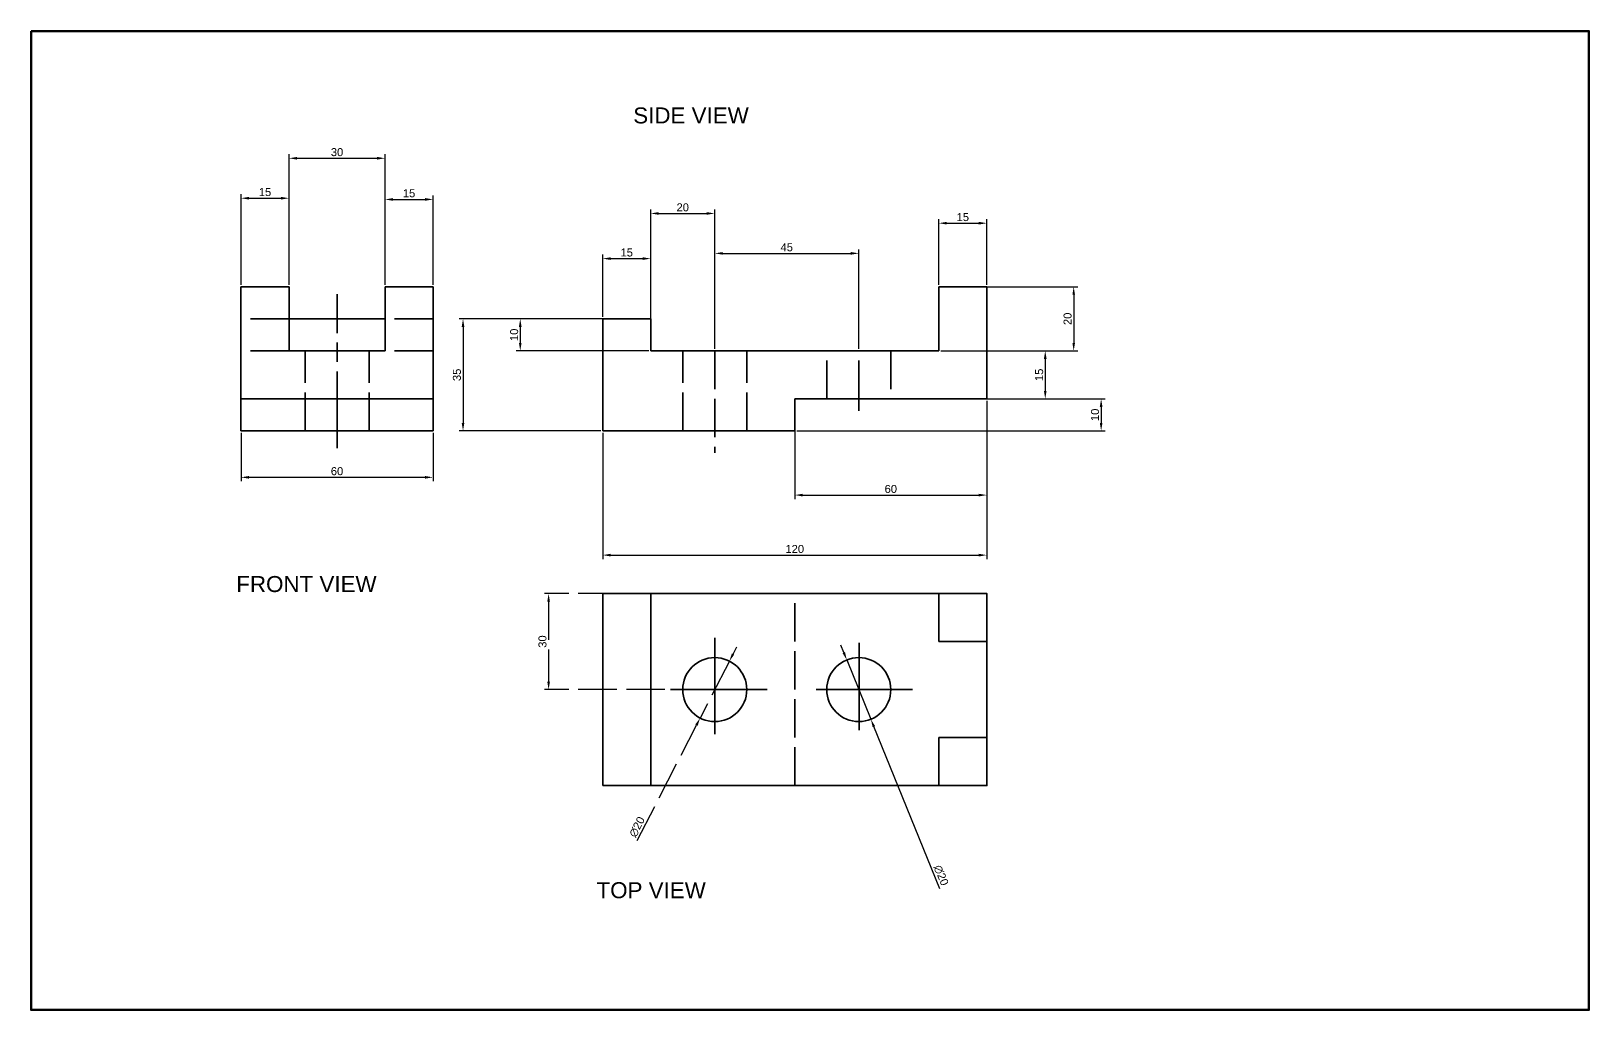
# Model space of a CAD drawing. Header units: millimetres. Extents: x 2797 to 3816, y 4625 to 5188.
# Drawn here: x 2797.1 to 3283.8, y 4625.4 to 4931.2 of the extents above; entities that cross this region are included whole.
import ezdxf

# ---------------------------------------------------------------- set-up
doc = ezdxf.new("R2010")
doc.units = ezdxf.units.MM
doc.linetypes.add('ACAD_ISO02W100', pattern=[15, 12, -3])
doc.linetypes.add('ACAD_ISO08W100', pattern=[36, 24, -3, 6, -3])
doc.layers.get('0').update_dxf_attribs({"lineweight": 35})
doc.layers.add('rectangle', color=7, linetype='Continuous', lineweight=50)
doc.styles.get("Standard").update_dxf_attribs({"font": 'arial.ttf'})
doc.dimstyles.new('ISO-25', dxfattribs={"dimtxt": 2.5, "dimasz": 2.5, "dimexe": 1.25, "dimexo": 0.625, "dimtad": 1, "dimtxsty": 'Standard', "dimcen": 2.5, "dimclrd": 6, "dimclre": 160, "dimadec": 0, "dimazin": 0, "dimtfac": 1, "dimtmove": 0, "dimatfit": 3, "dimfxl": 1, "dimarcsym": 0})

# ---------------------------------------------------------------- blocks, each defined once
blk = doc.blocks.new('*D1')
at = {"color": 6, "lineweight": -2, "transparency": 16777216}
for p, q in [((3051, 4737.05), (3050.06, 4739.37)), ((3051.94, 4734.74), (3059.47, 4716.21)), ((3081.01, 4663.2), (3060.41, 4713.89))]:
    blk.add_line(p, q, dxfattribs=at)
at = {"color": 6, "lineweight": 35, "transparency": 16777216}
for points in [[(3051.39, 4737.21), (3050.61, 4736.9), (3051.94, 4734.74)], [(3060.8, 4714.05), (3060.02, 4713.74), (3059.47, 4716.21)]]:
    blk.add_solid(points, dxfattribs=at)
at = {"layer": 'Defpoints', "color": 0, "lineweight": 35, "transparency": 16777216}
for p in [(3051.94, 4734.74), (3059.47, 4716.21)]:
    blk.add_point(p, dxfattribs=at)
at = {"color": 0, "transparency": 16777216, "insert": (3081.41, 4667.44), "char_height": 2.5, "attachment_point": 5, "rotation": 292.1133}
blk.add_mtext('∅20', dxfattribs=at)
blk = doc.blocks.new('*D2')
at = {"color": 160, "lineweight": -2, "transparency": 16777216}
for p, q in [((2862.7, 4805.68), (2862.7, 4790.54)), ((2922.7, 4805.68), (2922.7, 4790.54))]:
    blk.add_line(p, q, dxfattribs=at)
at = {"color": 6, "lineweight": -2, "transparency": 16777216}
blk.add_line((2865.2, 4791.79), (2920.2, 4791.79), dxfattribs=at)
at = {"color": 6, "lineweight": 35, "transparency": 16777216}
for points in [[(2865.2, 4792.2), (2865.2, 4791.37), (2862.7, 4791.79)], [(2920.2, 4792.2), (2920.2, 4791.37), (2922.7, 4791.79)]]:
    blk.add_solid(points, dxfattribs=at)
at = {"layer": 'Defpoints', "color": 0, "lineweight": 35, "transparency": 16777216}
for p in [(2862.7, 4806.31), (2922.7, 4806.31), (2922.7, 4791.79)]:
    blk.add_point(p, dxfattribs=at)
at = {"color": 0, "transparency": 16777216, "insert": (2892.7, 4793.69), "char_height": 2.5, "attachment_point": 5}
blk.add_mtext('60', dxfattribs=at)
blk = doc.blocks.new('*D3')
at = {"color": 160, "lineweight": -2, "transparency": 16777216}
for p, q in [((3081.33, 4851.31), (3124.09, 4851.31)), ((3081.33, 4831.31), (3124.09, 4831.31))]:
    blk.add_line(p, q, dxfattribs=at)
at = {"color": 6, "lineweight": -2, "transparency": 16777216}
blk.add_line((3122.84, 4848.81), (3122.84, 4833.81), dxfattribs=at)
at = {"color": 6, "lineweight": 35, "transparency": 16777216}
for points in [[(3122.43, 4848.81), (3123.26, 4848.81), (3122.84, 4851.31)], [(3122.43, 4833.81), (3123.26, 4833.81), (3122.84, 4831.31)]]:
    blk.add_solid(points, dxfattribs=at)
at = {"layer": 'Defpoints', "color": 0, "lineweight": 35, "transparency": 16777216}
for p in [(3080.7, 4851.31), (3080.7, 4831.31), (3122.84, 4831.31)]:
    blk.add_point(p, dxfattribs=at)
at = {"color": 0, "transparency": 16777216, "insert": (3120.94, 4841.31), "char_height": 2.5, "attachment_point": 5, "rotation": 90}
blk.add_mtext('20', dxfattribs=at)
blk = doc.blocks.new('*D4')
at = {"color": 160, "lineweight": -2, "transparency": 16777216}
for p, q in [((3080.7, 4851.93), (3080.7, 4872.44)), ((3095.7, 4851.93), (3095.7, 4872.44))]:
    blk.add_line(p, q, dxfattribs=at)
at = {"color": 6, "lineweight": -2, "transparency": 16777216}
blk.add_line((3083.2, 4871.19), (3093.2, 4871.19), dxfattribs=at)
at = {"color": 6, "lineweight": 35, "transparency": 16777216}
for points in [[(3083.2, 4871.61), (3083.2, 4870.77), (3080.7, 4871.19)], [(3093.2, 4871.61), (3093.2, 4870.77), (3095.7, 4871.19)]]:
    blk.add_solid(points, dxfattribs=at)
at = {"layer": 'Defpoints', "color": 0, "lineweight": 35, "transparency": 16777216}
for p in [(3095.7, 4871.19), (3080.7, 4851.31), (3095.7, 4851.31)]:
    blk.add_point(p, dxfattribs=at)
at = {"color": 0, "transparency": 16777216, "insert": (3088.2, 4873.09), "char_height": 2.5, "attachment_point": 5}
blk.add_mtext('15', dxfattribs=at)
blk = doc.blocks.new('*D5')
at = {"color": 160, "lineweight": -2, "transparency": 16777216}
for p, q in [((3081.33, 4831.31), (3115.2, 4831.31)), ((3081.33, 4816.31), (3115.2, 4816.31))]:
    blk.add_line(p, q, dxfattribs=at)
at = {"color": 6, "lineweight": -2, "transparency": 16777216}
blk.add_line((3113.95, 4828.81), (3113.95, 4818.81), dxfattribs=at)
at = {"color": 6, "lineweight": 35, "transparency": 16777216}
for points in [[(3113.53, 4828.81), (3114.36, 4828.81), (3113.95, 4831.31)], [(3113.53, 4818.81), (3114.36, 4818.81), (3113.95, 4816.31)]]:
    blk.add_solid(points, dxfattribs=at)
at = {"layer": 'Defpoints', "color": 0, "lineweight": 35, "transparency": 16777216}
for p in [(3080.7, 4831.31), (3080.7, 4816.31), (3113.95, 4816.31)]:
    blk.add_point(p, dxfattribs=at)
at = {"color": 0, "transparency": 16777216, "insert": (3112.05, 4823.81), "char_height": 2.5, "attachment_point": 5, "rotation": 90}
blk.add_mtext('15', dxfattribs=at)
blk = doc.blocks.new('*D6')
at = {"color": 160, "lineweight": -2, "transparency": 16777216}
for p, q in [((3036.33, 4816.31), (3132.66, 4816.31)), ((3036.33, 4806.31), (3132.66, 4806.31))]:
    blk.add_line(p, q, dxfattribs=at)
at = {"color": 6, "lineweight": -2, "transparency": 16777216}
blk.add_line((3131.41, 4813.81), (3131.41, 4808.81), dxfattribs=at)
at = {"color": 6, "lineweight": 35, "transparency": 16777216}
for points in [[(3130.99, 4813.81), (3131.83, 4813.81), (3131.41, 4816.31)], [(3130.99, 4808.81), (3131.83, 4808.81), (3131.41, 4806.31)]]:
    blk.add_solid(points, dxfattribs=at)
at = {"layer": 'Defpoints', "color": 0, "lineweight": 35, "transparency": 16777216}
for p in [(3035.7, 4816.31), (3035.7, 4806.31), (3131.41, 4806.31)]:
    blk.add_point(p, dxfattribs=at)
at = {"color": 0, "transparency": 16777216, "insert": (3129.51, 4811.31), "char_height": 2.5, "attachment_point": 5, "rotation": 90}
blk.add_mtext('10', dxfattribs=at)
blk = doc.blocks.new('*D7')
at = {"color": 160, "lineweight": -2, "transparency": 16777216}
for p, q in [((2990.08, 4841.31), (2948.69, 4841.31)), ((2990.08, 4831.31), (2948.69, 4831.31))]:
    blk.add_line(p, q, dxfattribs=at)
at = {"color": 6, "lineweight": -2, "transparency": 16777216}
blk.add_line((2949.94, 4838.81), (2949.94, 4833.81), dxfattribs=at)
at = {"color": 6, "lineweight": 35, "transparency": 16777216}
for points in [[(2949.53, 4838.81), (2950.36, 4838.81), (2949.94, 4841.31)], [(2949.53, 4833.81), (2950.36, 4833.81), (2949.94, 4831.31)]]:
    blk.add_solid(points, dxfattribs=at)
at = {"layer": 'Defpoints', "color": 0, "lineweight": 35, "transparency": 16777216}
for p in [(2990.7, 4841.31), (2949.94, 4831.31), (2990.7, 4831.31)]:
    blk.add_point(p, dxfattribs=at)
at = {"color": 0, "transparency": 16777216, "insert": (2948.04, 4836.31), "char_height": 2.5, "attachment_point": 5, "rotation": 90}
blk.add_mtext('10', dxfattribs=at)
blk = doc.blocks.new('*D8')
at = {"color": 160, "lineweight": -2, "transparency": 16777216}
for p, q in [((2975.08, 4841.31), (2930.81, 4841.31)), ((2975.08, 4806.31), (2930.81, 4806.31))]:
    blk.add_line(p, q, dxfattribs=at)
at = {"color": 6, "lineweight": -2, "transparency": 16777216}
blk.add_line((2932.06, 4838.81), (2932.06, 4808.81), dxfattribs=at)
at = {"color": 6, "lineweight": 35, "transparency": 16777216}
for points in [[(2931.64, 4838.81), (2932.48, 4838.81), (2932.06, 4841.31)], [(2931.64, 4808.81), (2932.48, 4808.81), (2932.06, 4806.31)]]:
    blk.add_solid(points, dxfattribs=at)
at = {"layer": 'Defpoints', "color": 0, "lineweight": 35, "transparency": 16777216}
for p in [(2975.7, 4841.31), (2932.06, 4806.31), (2975.7, 4806.31)]:
    blk.add_point(p, dxfattribs=at)
at = {"color": 0, "transparency": 16777216, "insert": (2930.16, 4823.81), "char_height": 2.5, "attachment_point": 5, "rotation": 90}
blk.add_mtext('35', dxfattribs=at)
blk = doc.blocks.new('*D9')
at = {"color": 160, "lineweight": -2, "transparency": 16777216}
for p, q in [((2975.7, 4841.93), (2975.7, 4861.38)), ((2990.7, 4841.93), (2990.7, 4861.38))]:
    blk.add_line(p, q, dxfattribs=at)
at = {"color": 6, "lineweight": -2, "transparency": 16777216}
blk.add_line((2978.2, 4860.13), (2988.2, 4860.13), dxfattribs=at)
at = {"color": 6, "lineweight": 35, "transparency": 16777216}
for points in [[(2978.2, 4860.55), (2978.2, 4859.71), (2975.7, 4860.13)], [(2988.2, 4860.55), (2988.2, 4859.71), (2990.7, 4860.13)]]:
    blk.add_solid(points, dxfattribs=at)
at = {"layer": 'Defpoints', "color": 0, "lineweight": 35, "transparency": 16777216}
for p in [(2990.7, 4860.13), (2975.7, 4841.31), (2990.7, 4841.31)]:
    blk.add_point(p, dxfattribs=at)
at = {"color": 0, "transparency": 16777216, "insert": (2983.2, 4862.03), "char_height": 2.5, "attachment_point": 5}
blk.add_mtext('15', dxfattribs=at)
blk = doc.blocks.new('*D10')
at = {"color": 160, "lineweight": -2, "transparency": 16777216}
for p, q in [((3035.7, 4815.68), (3035.7, 4784.99)), ((3095.7, 4815.68), (3095.7, 4784.99))]:
    blk.add_line(p, q, dxfattribs=at)
at = {"color": 6, "lineweight": -2, "transparency": 16777216}
blk.add_line((3038.2, 4786.24), (3093.2, 4786.24), dxfattribs=at)
at = {"color": 6, "lineweight": 35, "transparency": 16777216}
for points in [[(3038.2, 4786.65), (3038.2, 4785.82), (3035.7, 4786.24)], [(3093.2, 4786.65), (3093.2, 4785.82), (3095.7, 4786.24)]]:
    blk.add_solid(points, dxfattribs=at)
at = {"layer": 'Defpoints', "color": 0, "lineweight": 35, "transparency": 16777216}
for p in [(3035.7, 4816.31), (3095.7, 4816.31), (3095.7, 4786.24)]:
    blk.add_point(p, dxfattribs=at)
at = {"color": 0, "transparency": 16777216, "insert": (3065.7, 4788.14), "char_height": 2.5, "attachment_point": 5}
blk.add_mtext('60', dxfattribs=at)
blk = doc.blocks.new('*D11')
at = {"color": 160, "lineweight": -2, "transparency": 16777216}
for p, q in [((2975.7, 4805.68), (2975.7, 4766.24)), ((3095.7, 4805.68), (3095.7, 4766.24))]:
    blk.add_line(p, q, dxfattribs=at)
at = {"color": 6, "lineweight": -2, "transparency": 16777216}
blk.add_line((2978.2, 4767.49), (3093.2, 4767.49), dxfattribs=at)
at = {"color": 6, "lineweight": 35, "transparency": 16777216}
for points in [[(2978.2, 4767.9), (2978.2, 4767.07), (2975.7, 4767.49)], [(3093.2, 4767.9), (3093.2, 4767.07), (3095.7, 4767.49)]]:
    blk.add_solid(points, dxfattribs=at)
at = {"layer": 'Defpoints', "color": 0, "lineweight": 35, "transparency": 16777216}
for p in [(2975.7, 4806.31), (3095.7, 4806.31), (3095.7, 4767.49)]:
    blk.add_point(p, dxfattribs=at)
at = {"color": 0, "transparency": 16777216, "insert": (3035.7, 4769.39), "char_height": 2.5, "attachment_point": 5}
blk.add_mtext('120', dxfattribs=at)
blk = doc.blocks.new('*D12')
at = {"color": 160, "lineweight": -2, "transparency": 16777216}
for p, q in [((2862.7, 4851.93), (2862.7, 4880.25)), ((2877.7, 4851.93), (2877.7, 4880.25))]:
    blk.add_line(p, q, dxfattribs=at)
at = {"color": 6, "lineweight": -2, "transparency": 16777216}
blk.add_line((2865.2, 4879), (2875.2, 4879), dxfattribs=at)
at = {"color": 6, "lineweight": 35, "transparency": 16777216}
for points in [[(2865.2, 4879.42), (2865.2, 4878.58), (2862.7, 4879)], [(2875.2, 4879.42), (2875.2, 4878.58), (2877.7, 4879)]]:
    blk.add_solid(points, dxfattribs=at)
at = {"layer": 'Defpoints', "color": 0, "lineweight": 35, "transparency": 16777216}
for p in [(2877.7, 4879), (2862.7, 4851.31), (2877.7, 4851.31)]:
    blk.add_point(p, dxfattribs=at)
at = {"color": 0, "transparency": 16777216, "insert": (2870.2, 4880.9), "char_height": 2.5, "attachment_point": 5}
blk.add_mtext('15', dxfattribs=at)
blk = doc.blocks.new('*D13')
at = {"color": 160, "lineweight": -2, "transparency": 16777216}
for p, q in [((2907.7, 4851.93), (2907.7, 4879.87)), ((2922.7, 4851.93), (2922.7, 4879.87))]:
    blk.add_line(p, q, dxfattribs=at)
at = {"color": 6, "lineweight": -2, "transparency": 16777216}
blk.add_line((2910.2, 4878.62), (2920.2, 4878.62), dxfattribs=at)
at = {"color": 6, "lineweight": 35, "transparency": 16777216}
for points in [[(2910.2, 4879.04), (2910.2, 4878.2), (2907.7, 4878.62)], [(2920.2, 4879.04), (2920.2, 4878.2), (2922.7, 4878.62)]]:
    blk.add_solid(points, dxfattribs=at)
at = {"layer": 'Defpoints', "color": 0, "lineweight": 35, "transparency": 16777216}
for p in [(2922.7, 4878.62), (2907.7, 4851.31), (2922.7, 4851.31)]:
    blk.add_point(p, dxfattribs=at)
at = {"color": 0, "transparency": 16777216, "insert": (2915.2, 4880.52), "char_height": 2.5, "attachment_point": 5}
blk.add_mtext('15', dxfattribs=at)
blk = doc.blocks.new('*D14')
at = {"color": 160, "lineweight": -2, "transparency": 16777216}
for p, q in [((2877.7, 4851.93), (2877.7, 4892.73)), ((2907.7, 4851.93), (2907.7, 4892.73))]:
    blk.add_line(p, q, dxfattribs=at)
at = {"color": 6, "lineweight": -2, "transparency": 16777216}
blk.add_line((2880.2, 4891.48), (2905.2, 4891.48), dxfattribs=at)
at = {"color": 6, "lineweight": 35, "transparency": 16777216}
for points in [[(2880.2, 4891.9), (2880.2, 4891.06), (2877.7, 4891.48)], [(2905.2, 4891.9), (2905.2, 4891.06), (2907.7, 4891.48)]]:
    blk.add_solid(points, dxfattribs=at)
at = {"layer": 'Defpoints', "color": 0, "lineweight": 35, "transparency": 16777216}
for p in [(2907.7, 4891.48), (2877.7, 4851.31), (2907.7, 4851.31)]:
    blk.add_point(p, dxfattribs=at)
at = {"color": 0, "transparency": 16777216, "insert": (2892.7, 4893.38), "char_height": 2.5, "attachment_point": 5}
blk.add_mtext('30', dxfattribs=at)
blk = doc.blocks.new('*D15')
at = {"color": 160, "linetype": 'ACAD_ISO02W100', "lineweight": -2, "transparency": 16777216}
for p, q in [((3010.08, 4755.47), (2957.55, 4755.47)), ((3010.08, 4725.47), (2957.55, 4725.47))]:
    blk.add_line(p, q, dxfattribs=at)
at = {"color": 6, "linetype": 'ACAD_ISO02W100', "lineweight": -2, "transparency": 16777216}
blk.add_line((2958.8, 4752.97), (2958.8, 4727.97), dxfattribs=at)
at = {"color": 6, "linetype": 'ACAD_ISO02W100', "lineweight": 35, "transparency": 16777216}
for points in [[(2958.38, 4752.97), (2959.21, 4752.97), (2958.8, 4755.47)], [(2958.38, 4727.97), (2959.21, 4727.97), (2958.8, 4725.47)]]:
    blk.add_solid(points, dxfattribs=at)
at = {"layer": 'Defpoints', "color": 0, "linetype": 'ACAD_ISO02W100', "lineweight": 35, "transparency": 16777216}
for p in [(3010.7, 4755.47), (2958.8, 4725.47), (3010.7, 4725.47)]:
    blk.add_point(p, dxfattribs=at)
at = {"color": 0, "linetype": 'ACAD_ISO02W100', "transparency": 16777216, "insert": (2956.89, 4740.47), "char_height": 2.5, "attachment_point": 5, "rotation": 90}
blk.add_mtext('30', dxfattribs=at)
blk = doc.blocks.new('*D16')
at = {"color": 6, "linetype": 'ACAD_ISO02W100', "lineweight": -2, "transparency": 16777216}
for p, q in [((3016.42, 4736.59), (3017.56, 4738.81)), ((3015.28, 4734.37), (3006.13, 4716.58)), ((2986.46, 4678.3), (3004.99, 4714.36))]:
    blk.add_line(p, q, dxfattribs=at)
at = {"color": 6, "linetype": 'ACAD_ISO02W100', "lineweight": 35, "transparency": 16777216}
for points in [[(3016.05, 4736.78), (3016.79, 4736.4), (3015.28, 4734.37)], [(3004.62, 4714.55), (3005.36, 4714.16), (3006.13, 4716.58)]]:
    blk.add_solid(points, dxfattribs=at)
at = {"layer": 'Defpoints', "color": 0, "linetype": 'ACAD_ISO02W100', "lineweight": 35, "transparency": 16777216}
for p in [(3015.28, 4734.37), (3006.13, 4716.58)]:
    blk.add_point(p, dxfattribs=at)
at = {"color": 0, "linetype": 'ACAD_ISO02W100', "transparency": 16777216, "insert": (2986.43, 4682.56), "char_height": 2.5, "attachment_point": 5, "rotation": 62.7958}
blk.add_mtext('∅20', dxfattribs=at)
blk = doc.blocks.new('*D17')
at = {"color": 160, "linetype": 'ByBlock', "lineweight": -2, "transparency": 16777216}
for p, q in [((2990.7, 4831.93), (2990.7, 4875.49)), ((3010.7, 4831.93), (3010.7, 4875.49))]:
    blk.add_line(p, q, dxfattribs=at)
at = {"color": 6, "linetype": 'ByBlock', "lineweight": -2, "transparency": 16777216}
blk.add_line((2993.2, 4874.24), (3008.2, 4874.24), dxfattribs=at)
at = {"color": 6, "linetype": 'ByBlock', "lineweight": 35, "transparency": 16777216}
for points in [[(2993.2, 4874.65), (2993.2, 4873.82), (2990.7, 4874.24)], [(3008.2, 4874.65), (3008.2, 4873.82), (3010.7, 4874.24)]]:
    blk.add_solid(points, dxfattribs=at)
at = {"layer": 'Defpoints', "color": 0, "linetype": 'ByBlock', "lineweight": 35, "transparency": 16777216}
for p in [(3010.7, 4874.24), (2990.7, 4831.31), (3010.7, 4831.31)]:
    blk.add_point(p, dxfattribs=at)
at = {"color": 0, "linetype": 'ByBlock', "transparency": 16777216, "insert": (3000.7, 4876.14), "char_height": 2.5, "attachment_point": 5}
blk.add_mtext('20', dxfattribs=at)
blk = doc.blocks.new('*D18')
at = {"color": 160, "linetype": 'ByBlock', "lineweight": -2, "transparency": 16777216}
for p, q in [((3010.7, 4831.93), (3010.7, 4863.02)), ((3055.7, 4831.93), (3055.7, 4863.02))]:
    blk.add_line(p, q, dxfattribs=at)
at = {"color": 6, "linetype": 'ByBlock', "lineweight": -2, "transparency": 16777216}
blk.add_line((3013.2, 4861.77), (3053.2, 4861.77), dxfattribs=at)
at = {"color": 6, "linetype": 'ByBlock', "lineweight": 35, "transparency": 16777216}
for points in [[(3013.2, 4862.18), (3013.2, 4861.35), (3010.7, 4861.77)], [(3053.2, 4862.18), (3053.2, 4861.35), (3055.7, 4861.77)]]:
    blk.add_solid(points, dxfattribs=at)
at = {"layer": 'Defpoints', "color": 0, "linetype": 'ByBlock', "lineweight": 35, "transparency": 16777216}
for p in [(3055.7, 4861.77), (3010.7, 4831.31), (3055.7, 4831.31)]:
    blk.add_point(p, dxfattribs=at)
at = {"color": 0, "linetype": 'ByBlock', "transparency": 16777216, "insert": (3033.2, 4863.66), "char_height": 2.5, "attachment_point": 5}
blk.add_mtext('45', dxfattribs=at)

msp = doc.modelspace()

# ---------------------------------------------------------------- linework, layer by layer
for p, q in [((2862.698, 4806.308), (2862.698, 4851.308)), ((2862.698, 4851.308), (2877.698, 4851.308)), ((2877.698, 4851.308), (2877.698, 4831.308)), ((2907.698, 4831.308), (2907.698, 4851.308)), ((2907.698, 4851.308), (2922.698, 4851.308)), ((2922.698, 4851.308), (2922.698, 4806.308)), ((3080.705, 4831.308), (3080.705, 4851.308)), ((3080.705, 4851.308), (3095.705, 4851.308)), ((3095.705, 4851.308), (3095.705, 4816.308)), ((2877.698, 4841.308), (2907.698, 4841.308)), ((2975.705, 4806.308), (2975.705, 4841.308)), ((2975.705, 4841.308), (2990.705, 4841.308)), ((2990.705, 4841.308), (2990.705, 4831.308)), ((2877.698, 4831.308), (2907.698, 4831.308)), ((2990.705, 4831.308), (3080.705, 4831.308)), ((2862.698, 4816.308), (2922.698, 4816.308)), ((3095.705, 4816.308), (3035.705, 4816.308)), ((3035.705, 4816.308), (3035.705, 4806.308)), ((2922.698, 4806.308), (2862.698, 4806.308)), ((3035.705, 4806.308), (2975.705, 4806.308)), ((2990.705, 4695.473), (2990.705, 4755.473)), ((3080.705, 4755.473), (3080.705, 4740.473)), ((3010.705, 4725.473), (3010.705, 4741.642)), ((3010.705, 4741.642), (3010.705, 4715.473)), ((3055.795, 4725.473), (3055.795, 4740.057)), ((3055.795, 4740.057), (3055.795, 4712.777)), ((3080.705, 4740.473), (3095.705, 4740.473)), ((3027.043, 4725.473), (2996.89, 4725.473)), ((2996.89, 4725.473), (3010.705, 4725.473)), ((3010.705, 4725.473), (3027.043, 4725.473)), ((3072.484, 4725.473), (3042.384, 4725.473)), ((3042.384, 4725.473), (3055.795, 4725.473)), ((3055.615, 4725.473), (3072.484, 4725.473)), ((3010.705, 4715.473), (3010.705, 4711.514)), ((3080.705, 4710.473), (3080.705, 4695.473)), ((3080.705, 4710.473), (3095.705, 4710.473))]:
    msp.add_line(p, q)
at = {"linetype": 'ACAD_ISO08W100'}
msp.add_line((2892.698, 4800.874), (2892.698, 4849.019), dxfattribs=at)
at = {"linetype": 'ACAD_ISO02W100'}
for p, q in [((2922.698, 4841.308), (2862.698, 4841.308)), ((2922.698, 4831.308), (2862.698, 4831.308)), ((2882.698, 4806.308), (2882.698, 4831.308)), ((2902.698, 4806.308), (2902.698, 4831.308)), ((3000.705, 4806.308), (3000.705, 4831.308)), ((3010.705, 4831.308), (3010.705, 4799.456)), ((3020.705, 4806.308), (3020.705, 4831.308)), ((3045.705, 4816.308), (3045.705, 4831.308)), ((3055.705, 4816.308), (3055.705, 4831.308)), ((3065.705, 4831.308), (3065.705, 4816.308)), ((3055.705, 4816.308), (3065.705, 4816.308)), ((3055.705, 4816.308), (3055.705, 4812.556)), ((3035.705, 4695.473), (3035.705, 4755.473))]:
    msp.add_line(p, q, dxfattribs=at)
msp.add_lwpolyline([(2975.705, 4695.473), (3095.705, 4695.473), (3095.705, 4755.473), (2975.705, 4755.473)], close=True)
for centre in [(3010.705, 4725.473), (3055.705, 4725.473)]:
    msp.add_circle(centre, 10)
at = {"layer": 'rectangle'}
msp.add_lwpolyline([(2797.141, 4931.195), (3283.773, 4931.195), (3283.773, 4625.41), (2797.141, 4625.41)], close=True, dxfattribs=at)

# ---------------------------------------------------------------- texts
at = {"lineweight": 25, "char_height": 5, "attachment_point": 1}
for s, width, insert in [('SIDE VIEW', 90.74463, (2985.24, 4907.369)), ('FRONT VIEW', 51.25193, (2861.218, 4760.949)), ('TOP VIEW', 72.39915, (2973.767, 4665.294))]:
    msp.add_mtext_dynamic_manual_height_columns(s, width=width, gutter_width=12.5, heights=[0], dxfattribs=dict(at, insert=insert))

# ---------------------------------------------------------------- dimensions: what is measured, and where the dimension line sits
dim = msp.add_linear_dim(base=(2907.698, 4891.481), p1=(2877.698, 4851.308), p2=(2907.698, 4851.308), dimstyle='ISO-25')
dim.commit()
dim.dimension.update_dxf_attribs({"geometry": '*D14', "text_midpoint": (2892.698, 4891.481), "dimtype": 160})
for base, p1, p2, picture, middle in [((2877.698, 4879), (2862.698, 4851.308), (2877.698, 4851.308), '*D12', (2870.198, 4880.901)), ((2922.698, 4878.62), (2907.698, 4851.308), (2922.698, 4851.308), '*D13', (2915.198, 4880.521)), ((3095.705, 4871.189), (3080.705, 4851.308), (3095.705, 4851.308), '*D4', (3088.205, 4873.091)), ((2990.705, 4860.132), (2975.705, 4841.308), (2990.705, 4841.308), '*D9', (2983.205, 4862.033)), ((3095.705, 4786.235), (3035.705, 4816.308), (3095.705, 4816.308), '*D10', (3065.705, 4788.137)), ((2922.698, 4791.786), (2862.698, 4806.308), (2922.698, 4806.308), '*D2', (2892.698, 4793.687)), ((3095.705, 4767.486), (2975.705, 4806.308), (3095.705, 4806.308), '*D11', (3035.705, 4769.387))]:
    dim = msp.add_linear_dim(base=base, p1=p1, p2=p2, dimstyle='ISO-25')
    dim.commit()
    dim.dimension.update_dxf_attribs({"geometry": picture, "text_midpoint": middle})
at = {"linetype": 'ByBlock'}
for base, p1, p2, picture, middle in [((3010.705, 4874.237), (2990.705, 4831.308), (3010.705, 4831.308), '*D17', (3000.705, 4876.138)), ((3055.705, 4861.765), (3010.705, 4831.308), (3055.705, 4831.308), '*D18', (3033.205, 4863.662))]:
    dim = msp.add_linear_dim(base=base, p1=p1, p2=p2, dimstyle='ISO-25', dxfattribs=at)
    dim.commit()
    dim.dimension.update_dxf_attribs({"geometry": picture, "text_midpoint": middle})
for base, p1, p2, picture, middle in [((3122.844, 4831.308), (3080.705, 4851.308), (3080.705, 4831.308), '*D3', (3120.942, 4841.308)), ((2932.061, 4806.308), (2975.705, 4841.308), (2975.705, 4806.308), '*D8', (2930.158, 4823.808)), ((2949.943, 4831.308), (2990.705, 4841.308), (2990.705, 4831.308), '*D7', (2948.041, 4836.308)), ((3131.411, 4806.308), (3035.705, 4816.308), (3035.705, 4806.308), '*D6', (3129.51, 4811.308))]:
    dim = msp.add_linear_dim(base=base, p1=p1, p2=p2, angle=90, dimstyle='ISO-25')
    dim.commit()
    dim.dimension.update_dxf_attribs({"geometry": picture, "text_midpoint": middle})
dim = msp.add_linear_dim(base=(3113.947, 4816.308), p1=(3080.705, 4831.308), p2=(3080.705, 4816.308), angle=90, dimstyle='ISO-25')
dim.commit()
dim.dimension.update_dxf_attribs({"geometry": '*D5', "text_midpoint": (3113.947, 4823.808), "dimtype": 160})
at = {"linetype": 'ACAD_ISO02W100'}
dim = msp.add_linear_dim(base=(2958.796, 4725.473), p1=(3010.705, 4755.473), p2=(3010.705, 4725.473), angle=90, dimstyle='ISO-25', dxfattribs=at)
dim.commit()
dim.dimension.update_dxf_attribs({"geometry": '*D15', "text_midpoint": (2956.894, 4740.473)})
dim = msp.add_diameter_dim_2p(p1=(3015.277, 4734.366), p2=(3006.133, 4716.579), dimstyle='ISO-25', dxfattribs=at)
dim.commit()
dim.dimension.update_dxf_attribs({"geometry": '*D16', "text_midpoint": (2988.183, 4681.657), "dimtype": 163})
dim = msp.add_diameter_dim_2p(p1=(3051.941, 4734.737), p2=(3059.469, 4716.208), dimstyle='ISO-25')
dim.commit()
dim.dimension.update_dxf_attribs({"geometry": '*D1', "text_midpoint": (3079.589, 4666.693), "dimtype": 163})

doc.saveas('drawing.dxf')
